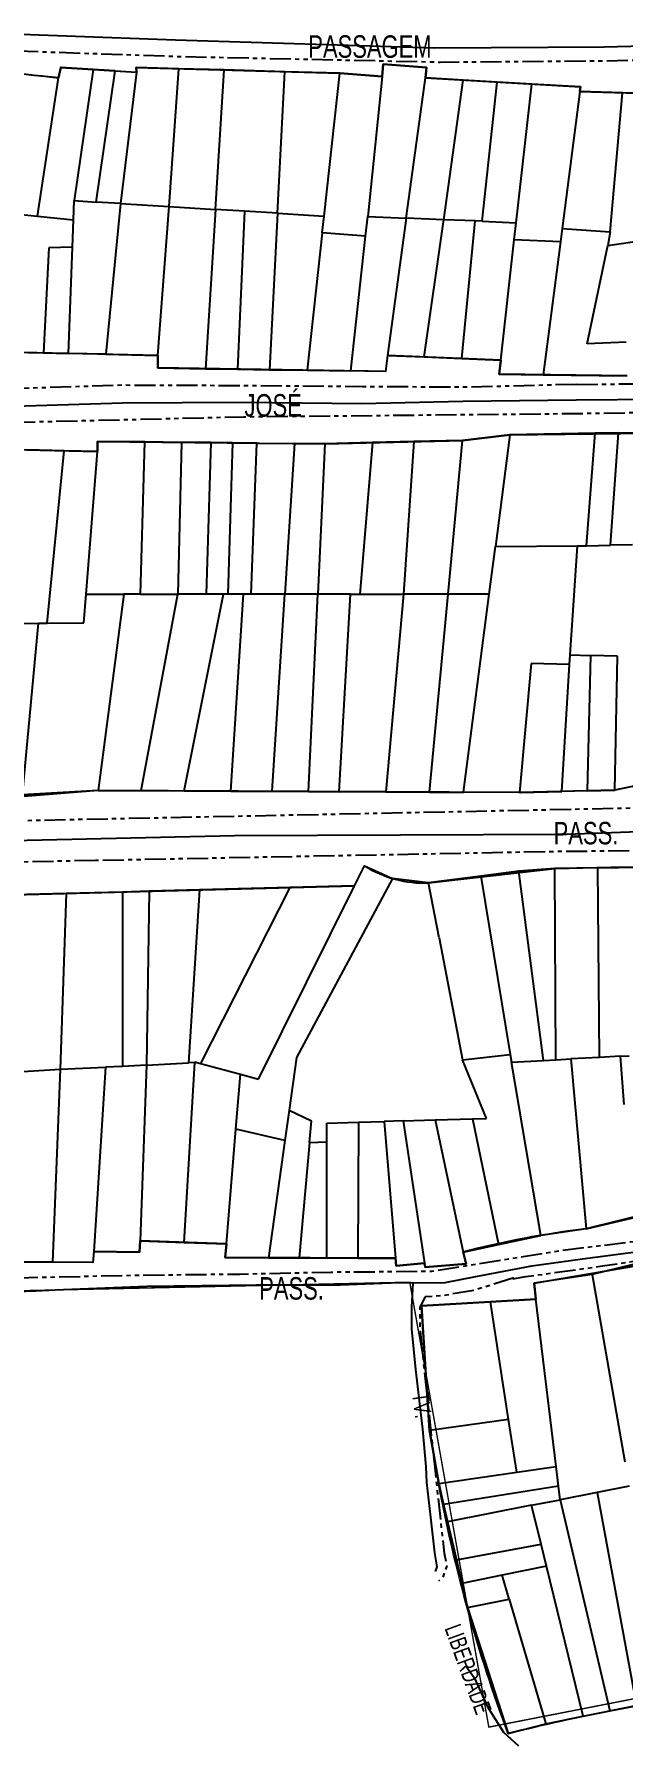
# Model space of a CAD drawing. Extents: x 203614 to 206284, y 4847494 to 4848495.
# Drawn here: x 205379.4 to 205484.1, y 4847493.7 to 4847798.3 of the extents above; entities that cross this region are included whole.
import ezdxf

# ---------------------------------------------------------------- set-up
doc = ezdxf.new("R2010")
doc.units = 0
doc.header["$LTSCALE"] = 1.5
doc.header["$MEASUREMENT"] = 0
doc.linetypes.add('PHANTOMX2', pattern=[5, 2.5, -0.5, 0.5, -0.5, 0.5, -0.5])
for name, color, linetype in [('CD-MALHA-LOTES', 40, 'CONTINUOUS'), ('LM-LIM-SETOR-FISCAL', 7, 'CONTINUOUS'), ('RU-QUADRAS', 210, 'CONTINUOUS'), ('SV-CAMINHO-TRILHA', 20, 'CONTINUOUS'), ('SV-EIXO-RUA-N-PAV', 6, 'CONTINUOUS'), ('SV-RUA-NAO-PAV-S-GUIA-C-GUIA', 7, 'PHANTOMX2'), ('SV-TXT-RUA-N-PAV-S-GUIA-C-GUIA', 7, 'CONTINUOUS')]:
    doc.layers.add(name, color=color, linetype=linetype)
doc.styles.add('ARIAL', font='ARIAL.TTF')
doc.linetypes.add('Limite', pattern='A,20,-3,[130,ltypeshp.shx,S=6.35,R=0,X=0,Y=0],-3,20', length=46)

msp = doc.modelspace()

# ---------------------------------------------------------------- linework, layer by layer
at = {"layer": 'CD-MALHA-LOTES'}
for p, q in [((205383.66, 4847790.58), (205378.78, 4847791.01)), ((205379.95, 4847765.95), (205383.66, 4847790.58)), ((205384.11, 4847792.41), (205383.66, 4847790.58)), ((205389.87, 4847792.06), (205384.11, 4847792.41)), ((205389.87, 4847792.06), (205386.46, 4847768.7)), ((205393.79, 4847791.83), (205389.87, 4847792.06)), ((205390.42, 4847768.45), (205393.79, 4847791.83)), ((205393.79, 4847791.83), (205397.57, 4847791.6)), ((205397.57, 4847791.6), (205394.73, 4847768.19)), ((205405.13, 4847792.19), (205397.54, 4847792.41)), ((205397.54, 4847792.41), (205397.57, 4847791.6)), ((205403.37, 4847767.65), (205405.13, 4847792.19)), ((205413.17, 4847791.97), (205405.13, 4847792.19)), ((205411.63, 4847767.14), (205413.17, 4847791.97)), ((205423.98, 4847791.66), (205413.17, 4847791.97)), ((205422.68, 4847766.45), (205423.98, 4847791.66)), ((205433.79, 4847791.37), (205423.98, 4847791.66)), ((205430.98, 4847765.94), (205433.79, 4847791.37)), ((205441.29, 4847790.78), (205433.79, 4847791.37)), ((205441.29, 4847790.78), (205438.73, 4847765.86)), ((205441.5, 4847793.02), (205441.29, 4847790.78)), ((205449.23, 4847792.41), (205441.5, 4847793.02)), ((205445.57, 4847765.58), (205449.03, 4847790.58)), ((205449.03, 4847790.58), (205449.23, 4847792.41)), ((205455.73, 4847790.17), (205449.03, 4847790.58)), ((205452.28, 4847765.31), (205455.73, 4847790.17)), ((205461.8, 4847789.81), (205455.73, 4847790.17)), ((205459.12, 4847765.03), (205461.8, 4847789.81)), ((205467.95, 4847789.43), (205461.8, 4847789.81)), ((205465.18, 4847764.78), (205467.95, 4847789.43)), ((205476.63, 4847788.95), (205467.95, 4847789.43)), ((205476.53, 4847788.14), (205473.36, 4847763.77)), ((205476.53, 4847788.14), (205476.63, 4847788.95)), ((205484.07, 4847787.92), (205476.53, 4847788.14)), ((205481.93, 4847763.12), (205484.07, 4847787.92)), ((205490.95, 4847787.72), (205484.07, 4847787.92)), ((205375.4, 4847766.43), (205379.95, 4847765.95)), ((205386.33, 4847765.28), (205386.46, 4847768.7)), ((205386.46, 4847768.7), (205390.42, 4847768.45)), ((205394.73, 4847768.19), (205390.42, 4847768.45)), ((205394.73, 4847768.19), (205392.11, 4847741.36)), ((205394.73, 4847768.19), (205403.37, 4847767.65)), ((205401.4, 4847741.16), (205403.37, 4847767.65)), ((205403.37, 4847767.65), (205411.63, 4847767.14)), ((205411.63, 4847767.14), (205409.87, 4847738.79)), ((205416.79, 4847766.82), (205411.63, 4847767.14)), ((205416.79, 4847766.82), (205415.53, 4847738.7)), ((205422.68, 4847766.45), (205416.79, 4847766.82)), ((205422.68, 4847766.45), (205421.25, 4847738.61)), ((205422.68, 4847766.45), (205430.98, 4847765.94)), ((205379.95, 4847765.95), (205386.33, 4847765.28)), ((205386.16, 4847760.44), (205386.33, 4847765.28)), ((205430.65, 4847762.99), (205430.98, 4847765.94)), ((205438.35, 4847762.37), (205438.73, 4847765.86)), ((205438.73, 4847765.86), (205445.57, 4847765.58)), ((205445.57, 4847765.58), (205442.24, 4847741.13)), ((205452.28, 4847765.31), (205445.57, 4847765.58)), ((205448.76, 4847740.87), (205452.23, 4847764.94)), ((205452.23, 4847764.94), (205452.28, 4847765.31)), ((205457.85, 4847765.08), (205452.28, 4847765.31)), ((205455.51, 4847740.6), (205457.85, 4847765.08)), ((205459.12, 4847765.03), (205457.85, 4847765.08)), ((205459.12, 4847765.03), (205465.18, 4847764.78)), ((205464.83, 4847761.7), (205465.18, 4847764.78)), ((205473.36, 4847763.77), (205473.05, 4847761.38)), ((205473.36, 4847763.77), (205481.93, 4847763.12)), ((205381.98, 4847760.28), (205381.01, 4847741.6)), ((205386.16, 4847760.44), (205381.98, 4847760.28)), ((205385.47, 4847741.5), (205386.16, 4847760.44)), ((205430.65, 4847762.99), (205427.95, 4847738.51)), ((205438.35, 4847762.37), (205430.65, 4847762.99)), ((205435.72, 4847738.39), (205438.35, 4847762.37)), ((205462.42, 4847740.33), (205464.83, 4847761.7)), ((205473.05, 4847761.38), (205464.83, 4847761.7)), ((205473.05, 4847761.38), (205469.96, 4847737.71)), ((205477.83, 4847743.19), (205481.48, 4847760.69)), ((205481.93, 4847763.12), (205481.48, 4847760.69)), ((205481.48, 4847760.69), (205487.95, 4847761.65)), ((205484.77, 4847743.5), (205477.83, 4847743.19)), ((205372, 4847741.79), (205381.01, 4847741.6)), ((205381.01, 4847741.6), (205385.47, 4847741.5)), ((205392.11, 4847741.36), (205385.47, 4847741.5)), ((205392.11, 4847741.36), (205401.4, 4847741.16)), ((205401.4, 4847741.16), (205401.4, 4847738.92)), ((205401.4, 4847738.92), (205409.87, 4847738.79)), ((205409.87, 4847738.79), (205415.53, 4847738.7)), ((205442.24, 4847741.13), (205441.89, 4847738.29)), ((205442.24, 4847741.13), (205448.76, 4847740.87)), ((205448.76, 4847740.87), (205455.51, 4847740.6)), ((205455.51, 4847740.6), (205462.42, 4847740.33)), ((205462.42, 4847740.33), (205462.14, 4847737.82)), ((205415.53, 4847738.7), (205421.25, 4847738.61)), ((205421.25, 4847738.61), (205427.95, 4847738.51)), ((205427.95, 4847738.51), (205435.72, 4847738.39)), ((205441.89, 4847738.29), (205435.72, 4847738.39)), ((205462.14, 4847737.82), (205469.96, 4847737.71)), ((205469.96, 4847737.71), (205484.94, 4847737.5)), ((205464.04, 4847727.01), (205455.61, 4847726.03)), ((205464.04, 4847727.01), (205461.47, 4847707.12)), ((205479.26, 4847727.29), (205464.04, 4847727.01)), ((205477.66, 4847707.28), (205479.26, 4847727.29)), ((205483.38, 4847727.36), (205479.26, 4847727.29)), ((205481.99, 4847707.36), (205483.38, 4847727.36)), ((205483.38, 4847727.36), (205487.5, 4847727.43)), ((205384.72, 4847724.19), (205378.02, 4847724.35)), ((205381.65, 4847693.48), (205384.72, 4847724.19)), ((205390.62, 4847724.05), (205384.72, 4847724.19)), ((205388.62, 4847698.66), (205390.62, 4847724.05)), ((205390.65, 4847725.82), (205390.62, 4847724.05)), ((205399.07, 4847725.74), (205390.65, 4847725.82)), ((205398.26, 4847698.66), (205399.07, 4847725.74)), ((205405.58, 4847725.67), (205399.07, 4847725.74)), ((205405.58, 4847725.67), (205404.92, 4847698.66)), ((205410.79, 4847725.62), (205405.58, 4847725.67)), ((205410.79, 4847725.62), (205409.97, 4847698.66)), ((205414.69, 4847725.58), (205410.79, 4847725.62)), ((205414.69, 4847725.58), (205413.86, 4847698.66)), ((205419.01, 4847725.53), (205414.69, 4847725.58)), ((205417.99, 4847698.66), (205419.01, 4847725.53)), ((205419.01, 4847725.53), (205425.71, 4847725.47)), ((205425.71, 4847725.47), (205423.98, 4847698.66)), ((205431.13, 4847725.41), (205425.71, 4847725.47)), ((205431.13, 4847725.41), (205429.87, 4847698.66)), ((205439.56, 4847725.62), (205431.13, 4847725.41)), ((205439.56, 4847725.62), (205437.34, 4847698.66)), ((205446.95, 4847725.81), (205439.56, 4847725.62)), ((205446.95, 4847725.81), (205445.09, 4847698.66)), ((205455.61, 4847726.03), (205446.95, 4847725.81)), ((205453.08, 4847698.66), (205455.61, 4847726.03)), ((205460.37, 4847698.66), (205461.47, 4847707.12)), ((205461.47, 4847707.12), (205476.07, 4847707.26)), ((205474.77, 4847687.87), (205476.07, 4847707.26)), ((205476.07, 4847707.26), (205477.66, 4847707.28)), ((205477.66, 4847707.28), (205481.99, 4847707.36)), ((205485.9, 4847707.41), (205481.99, 4847707.36)), ((205388.21, 4847693.54), (205388.62, 4847698.66)), ((205388.62, 4847698.66), (205395.32, 4847698.66)), ((205395.32, 4847698.66), (205390.73, 4847663.71)), ((205398.26, 4847698.66), (205395.32, 4847698.66)), ((205398.26, 4847698.66), (205404.92, 4847698.66)), ((205398.41, 4847663.67), (205404.92, 4847698.66)), ((205409.97, 4847698.66), (205404.92, 4847698.66)), ((205406.05, 4847663.64), (205413.06, 4847698.66)), ((205413.06, 4847698.66), (205409.97, 4847698.66)), ((205413.86, 4847698.66), (205413.06, 4847698.66)), ((205416.6, 4847698.66), (205413.86, 4847698.66)), ((205414.34, 4847663.59), (205416.6, 4847698.66)), ((205417.99, 4847698.66), (205416.6, 4847698.66)), ((205423.98, 4847698.66), (205417.99, 4847698.66)), ((205421.72, 4847663.56), (205423.98, 4847698.66)), ((205429.87, 4847698.66), (205423.98, 4847698.66)), ((205428.2, 4847663.52), (205429.87, 4847698.66)), ((205435.7, 4847698.66), (205429.87, 4847698.66)), ((205433.65, 4847663.49), (205435.7, 4847698.66)), ((205435.7, 4847698.66), (205437.34, 4847698.66)), ((205437.34, 4847698.66), (205445.09, 4847698.66)), ((205445.09, 4847698.66), (205441.94, 4847663.45)), ((205453.08, 4847698.66), (205445.09, 4847698.66)), ((205449.74, 4847663.41), (205453.08, 4847698.66)), ((205460.37, 4847698.66), (205453.08, 4847698.66)), ((205455.8, 4847663.38), (205460.37, 4847698.66)), ((205375.12, 4847693.42), (205380.12, 4847693.47)), ((205377.26, 4847662.91), (205380.12, 4847693.47)), ((205380.12, 4847693.47), (205381.65, 4847693.48)), ((205381.65, 4847693.48), (205388.21, 4847693.54)), ((205474.66, 4847686.11), (205474.77, 4847687.87)), ((205474.77, 4847687.87), (205478.42, 4847687.73)), ((205478.42, 4847687.73), (205477.81, 4847663.62)), ((205483.21, 4847687.62), (205478.42, 4847687.73)), ((205482.74, 4847663.75), (205483.21, 4847687.62)), ((205467.82, 4847686.32), (205465.73, 4847663.33)), ((205474.66, 4847686.11), (205467.82, 4847686.32)), ((205473.3, 4847663.51), (205474.66, 4847686.11)), ((205491.64, 4847665.65), (205482.74, 4847663.75)), ((205390.73, 4847663.71), (205377.26, 4847662.91)), ((205390.73, 4847663.71), (205398.41, 4847663.67)), ((205398.41, 4847663.67), (205406.05, 4847663.64)), ((205406.05, 4847663.64), (205414.34, 4847663.59)), ((205414.34, 4847663.59), (205421.72, 4847663.56)), ((205421.72, 4847663.56), (205428.2, 4847663.52)), ((205428.2, 4847663.52), (205433.65, 4847663.49)), ((205441.94, 4847663.45), (205433.65, 4847663.49)), ((205441.94, 4847663.45), (205449.74, 4847663.41)), ((205449.74, 4847663.41), (205455.8, 4847663.38)), ((205465.73, 4847663.33), (205455.8, 4847663.38)), ((205465.73, 4847663.33), (205465.96, 4847663.33)), ((205465.96, 4847663.33), (205473.3, 4847663.51)), ((205477.81, 4847663.62), (205473.3, 4847663.51)), ((205477.81, 4847663.62), (205482.74, 4847663.75)), ((205443.13, 4847648.06), (205426.05, 4847616.18)), ((205436.41, 4847646.75), (205438.18, 4847650.3)), ((205438.18, 4847650.3), (205443.13, 4847648.06)), ((205449.58, 4847647.25), (205443.13, 4847648.06)), ((205458.86, 4847648.43), (205449.58, 4847647.25)), ((205465.67, 4847649.33), (205458.86, 4847648.43)), ((205458.86, 4847648.43), (205464.11, 4847616.7)), ((205472.04, 4847649.83), (205465.67, 4847649.33)), ((205470.04, 4847615.65), (205465.67, 4847649.33)), ((205479.68, 4847649.94), (205472.04, 4847649.83)), ((205472.21, 4847615.76), (205472.04, 4847649.83)), ((205479.68, 4847649.94), (205487.25, 4847650.06)), ((205480.01, 4847616.19), (205479.68, 4847649.94)), ((205385.03, 4847645.36), (205375.68, 4847645.11)), ((205385.03, 4847645.36), (205384, 4847614.07)), ((205395.11, 4847645.63), (205385.03, 4847645.36)), ((205399.85, 4847645.76), (205395.11, 4847645.63)), ((205395.11, 4847645.63), (205395.11, 4847614.59)), ((205399.85, 4847645.76), (205399.35, 4847614.82)), ((205408.81, 4847646), (205399.85, 4847645.76)), ((205408.81, 4847646), (205406.84, 4847615.22)), ((205424.88, 4847646.44), (205408.81, 4847646)), ((205424.88, 4847646.44), (205408.97, 4847615.13)), ((205419.28, 4847612.31), (205436.41, 4847646.75)), ((205436.41, 4847646.75), (205424.88, 4847646.44)), ((205451.45, 4847637.47), (205449.58, 4847647.25)), ((205451.45, 4847637.47), (205455.6, 4847615.73)), ((205374.51, 4847613.49), (205384, 4847614.07)), ((205384, 4847614.07), (205382.62, 4847579.71)), ((205384, 4847614.07), (205392.07, 4847614.43)), ((205392.07, 4847614.43), (205389.95, 4847581.66)), ((205395.11, 4847614.59), (205392.07, 4847614.43)), ((205399.35, 4847614.82), (205395.11, 4847614.59)), ((205399.35, 4847614.82), (205398.2, 4847583.51)), ((205399.35, 4847614.82), (205406.84, 4847615.22)), ((205406.08, 4847583.26), (205407.95, 4847615.28)), ((205407.95, 4847615.28), (205406.84, 4847615.22)), ((205408.34, 4847615.3), (205407.95, 4847615.28)), ((205408.34, 4847615.3), (205408.97, 4847615.13)), ((205408.97, 4847615.13), (205416.09, 4847613.18)), ((205426.05, 4847616.18), (205424.74, 4847606.8)), ((205455.6, 4847615.73), (205464.11, 4847616.7)), ((205459.91, 4847605.32), (205455.6, 4847615.73)), ((205464.11, 4847616.7), (205464.34, 4847615.33)), ((205464.34, 4847615.33), (205470.04, 4847615.65)), ((205469.53, 4847584.49), (205464.34, 4847615.33)), ((205470.04, 4847615.65), (205472.21, 4847615.76)), ((205472.21, 4847615.76), (205474.92, 4847615.91)), ((205480.01, 4847616.19), (205474.92, 4847615.91)), ((205474.92, 4847615.91), (205477.63, 4847585.67)), ((205483.73, 4847616.4), (205480.01, 4847616.19)), ((205483.73, 4847616.4), (205485.26, 4847616.48)), ((205484.39, 4847607.81), (205483.73, 4847616.4)), ((205415.28, 4847603.43), (205416.09, 4847613.18)), ((205416.09, 4847613.18), (205419.28, 4847612.31)), ((205424.74, 4847606.8), (205423.99, 4847601.39)), ((205424.74, 4847606.8), (205428.7, 4847604.9)), ((205428.36, 4847601.05), (205428.7, 4847604.9)), ((205437.12, 4847604.65), (205441.69, 4847604.78)), ((205445.03, 4847604.88), (205441.69, 4847604.78)), ((205441.69, 4847604.78), (205443.68, 4847580.43)), ((205445.03, 4847604.88), (205450.73, 4847605.05)), ((205445.03, 4847604.88), (205448.85, 4847579.56)), ((205450.73, 4847605.05), (205457.4, 4847605.25)), ((205450.73, 4847605.05), (205455.76, 4847581.54)), ((205457.4, 4847605.25), (205459.91, 4847605.32)), ((205457.4, 4847605.25), (205462, 4847582.88)), ((205413.57, 4847583.01), (205415.28, 4847603.43)), ((205423.99, 4847601.39), (205415.28, 4847603.43)), ((205431.47, 4847604.48), (205437.12, 4847604.65)), ((205431.47, 4847601.17), (205431.47, 4847604.48)), ((205437.12, 4847604.65), (205436.97, 4847580.46)), ((205423.99, 4847601.39), (205421.08, 4847580.52)), ((205428.36, 4847601.05), (205426.53, 4847580.5)), ((205428.36, 4847601.05), (205431.47, 4847601.17)), ((205431.47, 4847580.48), (205431.47, 4847601.17)), ((205477.63, 4847585.67), (205485.93, 4847587.6)), ((205398.13, 4847581.54), (205398.2, 4847583.51)), ((205398.2, 4847583.51), (205406.08, 4847583.26)), ((205462, 4847582.88), (205469.53, 4847584.49)), ((205477.63, 4847585.67), (205469.53, 4847584.49)), ((205389.95, 4847581.66), (205389.82, 4847579.7)), ((205389.95, 4847581.66), (205398.13, 4847581.54)), ((205406.08, 4847583.26), (205413.57, 4847583.01)), ((205413.57, 4847583.01), (205413.36, 4847580.55)), ((205413.36, 4847580.55), (205421.08, 4847580.52)), ((205421.08, 4847580.52), (205426.53, 4847580.5)), ((205426.53, 4847580.5), (205431.47, 4847580.48)), ((205431.47, 4847580.48), (205436.97, 4847580.46)), ((205436.97, 4847580.46), (205443.68, 4847580.43)), ((205443.68, 4847580.43), (205443.8, 4847579.07)), ((205455.76, 4847581.54), (205462, 4847582.88)), ((205456.25, 4847579.44), (205455.76, 4847581.54)), ((205382.62, 4847579.71), (205365.16, 4847579.77)), ((205389.82, 4847579.7), (205382.62, 4847579.71)), ((205443.8, 4847579.07), (205448.85, 4847579.56)), ((205448.85, 4847579.56), (205448.97, 4847578.83)), ((205448.97, 4847578.83), (205456.25, 4847579.44)), ((205478.71, 4847577.52), (205468.39, 4847576.02)), ((205485.98, 4847579.3), (205478.71, 4847577.52)), ((205478.71, 4847577.52), (205484.52, 4847544.18)), ((205468.39, 4847576.02), (205468.67, 4847573.13)), ((205460.58, 4847572.67), (205448.34, 4847571.97)), ((205448.34, 4847571.97), (205449.69, 4847550.19)), ((205468.67, 4847573.13), (205460.58, 4847572.67)), ((205463.83, 4847551.74), (205460.58, 4847572.67)), ((205472.27, 4847543.36), (205468.67, 4847573.13)), ((205449.69, 4847550.19), (205449.76, 4847549.79)), ((205463.83, 4847551.74), (205449.76, 4847549.79)), ((205465.29, 4847542.34), (205463.83, 4847551.74)), ((205449.76, 4847549.79), (205451.4, 4847540.32)), ((205451.4, 4847540.32), (205465.29, 4847542.34)), ((205465.29, 4847542.34), (205472.27, 4847543.36)), ((205472.69, 4847539.85), (205472.27, 4847543.36)), ((205451.4, 4847540.32), (205452.24, 4847536.61)), ((205472.69, 4847539.85), (205452.24, 4847536.61)), ((205472.98, 4847537.45), (205472.69, 4847539.85)), ((205479.59, 4847538.75), (205472.98, 4847537.45)), ((205485.27, 4847539.87), (205479.59, 4847538.75)), ((205479.59, 4847538.75), (205486.6, 4847500.77)), ((205452.24, 4847536.61), (205452.95, 4847533.52)), ((205467.91, 4847536.46), (205452.95, 4847533.52)), ((205467.91, 4847536.46), (205472.98, 4847537.45)), ((205469.61, 4847529.51), (205467.91, 4847536.46)), ((205472.98, 4847537.45), (205481.84, 4847499.85)), ((205452.95, 4847533.52), (205454.52, 4847526.72)), ((205454.52, 4847526.72), (205469.61, 4847529.51)), ((205470.56, 4847525.61), (205469.61, 4847529.51)), ((205454.52, 4847526.72), (205455.48, 4847522.56)), ((205470.56, 4847525.61), (205462.68, 4847524.02)), ((205477.1, 4847498.9), (205470.56, 4847525.61)), ((205462.68, 4847524.02), (205455.48, 4847522.56)), ((205455.48, 4847522.56), (205456.48, 4847518.25)), ((205463.94, 4847519.74), (205462.68, 4847524.02)), ((205456.48, 4847518.25), (205463.94, 4847519.74)), ((205463.94, 4847519.74), (205470.47, 4847497.58)), ((205456.48, 4847518.25), (205463.77, 4847495.83)), ((205470.47, 4847497.58), (205477.1, 4847498.9)), ((205477.1, 4847498.9), (205481.84, 4847499.85)), ((205481.84, 4847499.85), (205485.85, 4847500.65)), ((205463.77, 4847495.83), (205470.47, 4847497.58))]:
    msp.add_line(p, q, dxfattribs=at)
for p in [(205384.11, 4847792.41), (205464.83, 4847761.7)]:
    msp.add_point(p, dxfattribs=at)
at = {"layer": 'LM-LIM-SETOR-FISCAL', "linetype": 'Limite', "ltscale": 0.1, "const_width": 0.25}
msp.add_lwpolyline([(204365.793187, 4847552.497693), (205446.22, 4847576.17), (205460.297767, 4847496.970321), (205556.135918, 4847515.695108), (205660.88, 4847539.89), (205654.63, 4847591.47), (205807.66, 4847598.84), (205876.298737, 4847605.113157)], dxfattribs=at)
at = {"layer": 'RU-QUADRAS', "color": 6, "linetype": 'Continuous'}
for points in [[(205337.64, 4847792.62, -0.0368828301), (205383.66, 4847790.58), (205384.11, 4847792.41), (205397.57, 4847791.6), (205397.54, 4847792.41), (205433.79, 4847791.37), (205441.29, 4847790.78), (205441.5, 4847793.02), (205449.23, 4847792.41), (205449.03, 4847790.58), (205476.63, 4847788.95), (205476.53, 4847788.14), (205490.95, 4847787.72)], [(205375.68, 4847645.11), (205436.41, 4847646.75), (205438.18, 4847650.3, 0.1511477675), (205449.58, 4847647.25), (205472.05, 4847649.83, -0.0218908589), (205512.03, 4847649.35)], [(205506.15, 4847592.75), (205477.63, 4847585.67, 0.0333272743), (205455.73, 4847581.53), (205456.25, 4847579.44), (205448.98, 4847578.83), (205448.85, 4847579.56), (205443.8, 4847579.07), (205443.68, 4847580.43), (205413.36, 4847580.55), (205413.57, 4847583), (205398.2, 4847583.51), (205398.13, 4847581.54), (205389.96, 4847581.66), (205389.82, 4847579.7), (205353.17, 4847579.81)], [(205501.7, 4847503.22, 0.0254137648), (205463.77, 4847495.83, -0.0438814396), (205451.39, 4847540.32), (205449.76, 4847549.79), (205448.34, 4847571.97), (205468.67, 4847573.13), (205468.39, 4847576.02), (205502.06, 4847581.77)]]:
    msp.add_lwpolyline(points, format="xyb", dxfattribs=at)
msp.add_lwpolyline([(205484.94, 4847737.5), (205462.14, 4847737.82), (205462.42, 4847740.33), (205442.24, 4847741.13), (205441.89, 4847738.29), (205401.4, 4847738.92), (205401.4, 4847741.16), (205363.76, 4847741.97)], dxfattribs=at)
msp.add_lwpolyline([(205254.46, 4847661.29), (205259.08, 4847720.75), (205277.78, 4847721.13), (205278.06, 4847722.76), (205342.85, 4847723.96), (205367.5, 4847723.03), (205367.76, 4847724.6), (205390.62, 4847724.05), (205390.65, 4847725.82), (205431.13, 4847725.41), (205455.61, 4847726.03), (205464.04, 4847727.01), (205533.09, 4847727.86), (205535.33, 4847668.43), (205497.11, 4847666.8), (205482.76, 4847663.75), (205477.81, 4847663.62), (205465.73, 4847663.33), (205390.73, 4847663.71), (205361.25, 4847661.32), (205288.68, 4847661.69), (205281.02, 4847660.47)], close=True, dxfattribs=at)
at = {"layer": 'SV-CAMINHO-TRILHA', "flags": 128}
msp.add_lwpolyline([(205456.313302, 4847507.724665), (205457.66, 4847505.83), (205460.08, 4847500.57), (205462.9, 4847496.06), (205465.61, 4847493.65)], dxfattribs=at)
at = {"layer": 'SV-EIXO-RUA-N-PAV', "flags": 128}
for points in [[(205365.67, 4847798.76), (205404.52, 4847797.32), (205450.64, 4847795.89), (205480.88, 4847796.09), (205506.5, 4847796.71), (205527.42, 4847797.87), (205542.37, 4847798.55), (205555.6, 4847799.17), (205579.17, 4847799.37), (205600.08, 4847799.37), (205607.01, 4847799.31), (205619.55, 4847798.55), (205650.61, 4847797.94), (205718.15, 4847796.3), (205728.2, 4847796.08), (205731.16, 4847796.02), (205736.24, 4847795.91), (205747.06, 4847795.68), (205770.84, 4847795.68), (205796.29, 4847795.24)], [(205537.63, 4847735.49), (205512.89, 4847733.86), (205504.04, 4847733.45), (205490.49, 4847733.32), (205475.87, 4847733.19), (205455.68, 4847732.92), (205437.7, 4847732.52), (205416.31, 4847732.78), (205395.11, 4847732.65), (205373.92, 4847731.98), (205352.26, 4847731.44), (205332, 4847731.04), (205310.6, 4847731.31), (205299.74, 4847731.58), (205274.12, 4847729.83), (205266.07, 4847728.22), (205260.94, 4847726.36), (205259, 4847724.7), (205257.68, 4847721.98), (205256.46, 4847709.95), (205253.5, 4847661.93), (205252.7, 4847652.2)], [(205314.84, 4847653.41), (205415.01, 4847655.68), (205474.1, 4847655.93), (205543.15, 4847658.45), (205554.15, 4847658.73), (205560.54, 4847659.21), (205582.09, 4847659.46), (205598.741147, 4847659.905976), (205605.78, 4847660.47), (205627.2, 4847661.73), (205637.3, 4847662.08), (205649.88, 4847662.48), (205673.44, 4847664.5), (205691.08, 4847665), (205706.45, 4847666.26), (205713.22, 4847666.37), (205720.17, 4847666.48), (205722.58, 4847666.51), (205746.02, 4847666.77), (205761.39, 4847667.02), (205786.72, 4847665.51), (205793, 4847665.42), (205796.22, 4847665.82)], [(205361.94, 4847574.02), (205379.68, 4847574.65), (205383.12, 4847574.82), (205399.42, 4847575.49), (205418.94, 4847575.7), (205433.85, 4847575.7), (205444.35, 4847576.12), (205446.78, 4847576.07), (205452.53, 4847576.12), (205457.99, 4847577.17), (205467.96, 4847579.06), (205476.99, 4847580.32), (205489.59, 4847582), (205505.12, 4847585.35), (205512.05, 4847588.92), (205519.4, 4847595.64), (205525.07, 4847603.83), (205529.48, 4847610.65), (205533.05, 4847615.27), (205538.3, 4847620.73), (205550.47, 4847647.39), (205554.15, 4847658.73)], [(205446.78, 4847576.07), (205446.52, 4847571.7), (205446.52, 4847567.86), (205447.23, 4847560.63), (205448.48, 4847550.01), (205449.11, 4847543.31), (205449.19, 4847540.54), (205449.91, 4847534.34), (205450.62, 4847528), (205451.07, 4847525.5), (205450.74258, 4847524.668458)]]:
    msp.add_lwpolyline(points, dxfattribs=at)
at = {"layer": 'SV-RUA-NAO-PAV-S-GUIA-C-GUIA'}
msp.add_line((205475.94, 4847735.99), (205534.511768, 4847736.584437), dxfattribs=at)
at = {"layer": 'SV-RUA-NAO-PAV-S-GUIA-C-GUIA', "flags": 128}
for points in [[(205158.87, 4847796.14), (205185.88, 4847795.77), (205216.6, 4847796.59), (205238.63, 4847797.1), (205271.57, 4847796.9), (205292.4, 4847797.35), (205322.57, 4847796.71), (205366.53, 4847795.7), (205405.05, 4847794.37), (205451.66, 4847793.37), (205481.14, 4847793.59), (205522.66, 4847794.59), (205525.06, 4847793.95)], [(205475.94, 4847735.99), (205455.94, 4847735.48), (205437.82, 4847735.58), (205416.93, 4847735.74), (205395.04, 4847735.83), (205373.94, 4847735.17), (205352.39, 4847735.04), (205331.62, 4847734.88)], [(205293.36, 4847728.18), (205345.47, 4847727.53), (205364.09, 4847728.97), (205416.67, 4847730.23), (205475.85, 4847730.82), (205535.26, 4847731.71)], [(205497.433682, 4847660.782239), (205314.07, 4847657), (205254.04, 4847655.7)], [(205464.59, 4847576.75), (205466.91, 4847577.16), (205480.54, 4847579.06), (205497.63, 4847581.68), (205510.85, 4847585.5), (205514.99, 4847588.69), (205520.73, 4847593.95), (205526.95, 4847602.24), (205529.34, 4847606.23), (205535.593062, 4847613.366492), (205548.258527, 4847621.938069), (205571.158711, 4847637.03428), (205590.220875, 4847650.595283), (205599.048321, 4847657.375785), (205605.48, 4847657.73), (205615.43, 4847658.18), (205626.1, 4847658.24), (205632.37, 4847658.21), (205636.37, 4847657.52), (205637.72, 4847653.67), (205641.34, 4847633.79), (205646.59, 4847610.36), (205649.39, 4847598.78), (205649.57, 4847595.16), (205648.71, 4847592.91), (205646.25, 4847591.8), (205636.05, 4847591.37), (205626.8, 4847591.31), (205612.43, 4847590.94), (205600.708568, 4847588.994769), (205594.04676, 4847587.537499), (205571.1, 4847582.21), (205571.05, 4847579.13), (205581.38, 4847579.28), (205581.42, 4847581.42), (205603.623109, 4847584.831139), (205610.909461, 4847586.912954), (205619.51, 4847588.11), (205631.58, 4847588.29), (205632.88, 4847587.91), (205636.43, 4847587.67), (205640.3, 4847587.95), (205643.75, 4847588.34), (205647.08, 4847588.62), (205649, 4847588.81), (205651.87, 4847588.2), (205654.01, 4847585.17), (205656.05, 4847577.22), (205657.74, 4847567.29), (205658.84, 4847554.85), (205659.47, 4847547.62), (205657.75, 4847541.76), (205660.5, 4847541.85)], [(205536.03, 4847622.79), (205547.08, 4847650.85), (205548.22, 4847655.09), (205489.33, 4847652.99), (205471.05, 4847652.8), (205390.284855, 4847651.227241)], [(205390.284855, 4847651.227241), (205311.79, 4847649.64), (205220.88, 4847647.67), (205138.41, 4847645.34), (205105.67, 4847644.41), (205086, 4847644.02), (205071.09, 4847642.81), (205043.27, 4847641.98), (205016.63, 4847641.64), (205011.63, 4847640.41), (205010.18, 4847639.76), (205009.26, 4847638.84), (205008.33, 4847637.05), (205008.25, 4847636.05)], [(205005.8, 4847605.19), (205004.81, 4847573.8), (205006.84, 4847570.4), (205012.39, 4847570.06), (205030.9, 4847570.66), (205039.11, 4847571.2), (205087.44, 4847572.46), (205094.51, 4847571.99), (205137.54, 4847571.32), (205186.38, 4847572.47), (205216.53, 4847572.87), (205254.73, 4847573.6), (205280.19, 4847574.27), (205311.39, 4847576.38), (205357.97, 4847576.31), (205378.41, 4847577.01), (205397.58, 4847577.43), (205415.98, 4847577.63), (205432.2, 4847577.98), (205450.17, 4847578.13), (205472.74, 4847581.76), (205487.12, 4847583.57), (205502.06, 4847586.26), (205509.35, 4847589.55), (205516.92, 4847596.17), (205522.67, 4847604.59), (205525.15, 4847609.17), (205530.01, 4847615.72), (205536.03, 4847622.79)], [(205464.76, 4847576.97), (205457.75, 4847574.73), (205452.19, 4847573.78), (205448.99, 4847573.54), (205448.03, 4847571.72), (205448.01, 4847567.88), (205450.6, 4847543.76), (205452.33, 4847527.96), (205452.81, 4847525.68), (205452.1, 4847523.61), (205451.343144, 4847522.981601)]]:
    msp.add_lwpolyline(points, dxfattribs=at)

# ---------------------------------------------------------------- texts
at = {"layer": 'SV-TXT-RUA-N-PAV-S-GUIA-C-GUIA', "style": 'ARIAL', "width": 0.7}
for s, p in [('PASSAGEM', (205428.16, 4847794.13)), ('JOSÉ', (205416.8, 4847730.26)), ('PASS.', (205471.84, 4847654.11)), ('PASS.', (205419.42, 4847573.07))]:
    msp.add_text(s, height=4, dxfattribs=at).set_placement(p)
for s, rotation, p in [('TV.', 278, (205446.597627, 4847556.307932)), ('LIBERDADE', 290, (205452.373424, 4847514.577802))]:
    msp.add_text(s, height=3, rotation=rotation, dxfattribs=at).set_placement(p)

doc.saveas('drawing.dxf')
